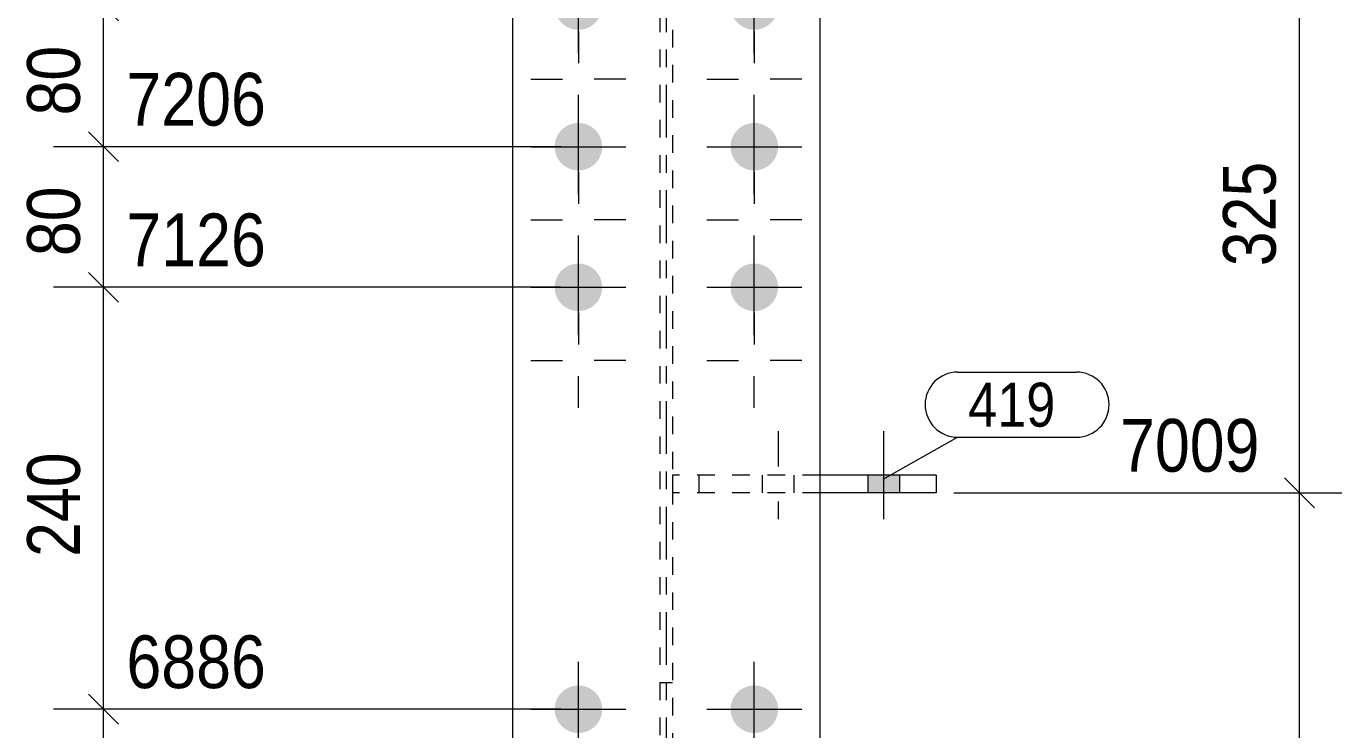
# Model space of a CAD drawing. Header units: millimetres. Extents: x 2 to 579, y 1 to 405.
# Drawn here: x 68.1 to 142.8, y 292.6 to 332.6 of the extents above; entities that cross this region are included whole.
import ezdxf

# ---------------------------------------------------------------- set-up
doc = ezdxf.new("R2010")
doc.units = ezdxf.units.MM
for name, pattern in [('XKITLINE00', [0]), ('XKITLINE01', [4, 1, -1, 1, -1]), ('XKITLINE02', [4, 2, -2]), ('XKITLINE03', [6, 3, -1, 1, -1])]:
    doc.linetypes.add(name, pattern=pattern)
for name, color, linetype, lineweight in [('Bolt', 3, 'Continuous', 0), ('Dimensions', 7, 'Continuous', 0), ('Part', 2, 'Continuous', 0), ('PartMark', 7, 'Continuous', 0)]:
    doc.layers.add(name, color=color, linetype=linetype, lineweight=lineweight)
doc.styles.add('ARIAL', font='ARIAL.TTF')

# ---------------------------------------------------------------- blocks, each defined once
blk = doc.blocks.new('*A16')
at = {"layer": 'Bolt', "color": 3, "linetype": 'XKITLINE02', "lineweight": 0}
blk.add_line((104.1, 295.272), (104.8, 295.272), dxfattribs=at)
blk = doc.blocks.new('*A17')
at = {"layer": 'Bolt', "color": 3, "linetype": 'XKITLINE00', "lineweight": 0}
for p, q in [((99.45, 332.298), (99.45, 330.5)), ((109.45, 332.298), (109.45, 330.5)), ((96.75, 329.598), (98.548, 329.598)), ((102.15, 329.598), (100.352, 329.598)), ((106.75, 329.598), (108.548, 329.598)), ((112.15, 329.598), (110.352, 329.598)), ((99.45, 326.898), (99.45, 328.697)), ((109.45, 326.898), (109.45, 328.697)), ((99.45, 324.298), (99.45, 322.5)), ((109.45, 324.298), (109.45, 322.5)), ((96.75, 321.598), (98.548, 321.598)), ((102.15, 321.598), (100.352, 321.598)), ((106.75, 321.598), (108.548, 321.598)), ((112.15, 321.598), (110.352, 321.598)), ((99.45, 318.898), (99.45, 320.697)), ((109.45, 318.898), (109.45, 320.697)), ((99.45, 316.298), (99.45, 314.5)), ((109.45, 316.298), (109.45, 314.5)), ((96.75, 313.598), (98.548, 313.598)), ((102.15, 313.598), (100.352, 313.598)), ((106.75, 313.598), (108.548, 313.598)), ((112.15, 313.598), (110.352, 313.598)), ((99.45, 310.898), (99.45, 312.697)), ((109.45, 310.898), (109.45, 312.697))]:
    blk.add_line(p, q, dxfattribs=at)
blk = doc.blocks.new('*A18')
at = {"layer": 'Bolt'}
for points in [[(98.1, 333.787), (98.102, 333.82), (98.104, 333.854), (98.107, 333.887), (98.11, 333.919), (98.115, 333.952), (98.12, 333.985), (98.126, 334.018), (98.133, 334.05), (98.14, 334.082), (98.149, 334.114), (98.158, 334.146), (98.168, 334.178), (98.179, 334.209), (98.19, 334.24), (98.203, 334.271), (98.216, 334.301), (98.23, 334.331), (98.244, 334.361), (98.259, 334.391), (98.275, 334.42), (98.292, 334.448), (98.309, 334.476), (98.328, 334.504), (98.346, 334.532), (98.366, 334.558), (98.386, 334.585), (98.406, 334.611), (98.428, 334.636), (98.45, 334.661), (98.472, 334.685), (98.495, 334.709), (98.519, 334.732), (98.543, 334.755), (98.568, 334.776), (98.594, 334.798), (98.619, 334.818), (98.646, 334.839), (98.673, 334.858), (98.7, 334.877), (98.728, 334.895), (98.756, 334.912), (98.785, 334.929), (98.814, 334.945), (98.843, 334.96), (98.873, 334.975), (98.903, 334.988), (98.933, 335.001), (98.964, 335.014), (98.995, 335.025), (99.027, 335.036), (99.058, 335.046), (99.09, 335.055), (99.122, 335.064), (99.154, 335.071), (99.187, 335.078), (99.219, 335.084), (99.252, 335.09), (99.285, 335.094), (99.318, 335.098), (99.351, 335.101), (99.384, 335.103), (99.417, 335.104), (99.45, 335.104), (99.483, 335.104), (99.516, 335.103), (99.549, 335.101), (99.582, 335.098), (99.615, 335.094), (99.648, 335.09), (99.681, 335.084), (99.713, 335.078), (99.746, 335.071), (99.778, 335.064), (99.81, 335.055), (99.842, 335.046), (99.873, 335.036), (99.905, 335.025), (99.936, 335.014), (99.967, 335.001), (99.997, 334.988), (100.027, 334.975), (100.057, 334.96), (100.086, 334.945), (100.115, 334.929), (100.144, 334.912), (100.172, 334.895), (100.2, 334.877), (100.227, 334.858), (100.254, 334.839), (100.281, 334.818), (100.306, 334.798), (100.332, 334.776), (100.357, 334.755), (100.381, 334.732), (100.405, 334.709), (100.428, 334.685), (100.45, 334.661), (100.472, 334.636), (100.494, 334.611), (100.514, 334.585), (100.534, 334.558), (100.554, 334.532), (100.572, 334.504), (100.591, 334.476), (100.608, 334.448), (100.625, 334.42), (100.641, 334.391), (100.656, 334.361), (100.67, 334.331), (100.684, 334.301), (100.697, 334.271), (100.71, 334.24), (100.721, 334.209), (100.732, 334.178), (100.742, 334.146), (100.751, 334.114), (100.76, 334.082), (100.767, 334.05), (100.774, 334.018), (100.78, 333.985), (100.785, 333.952), (100.79, 333.919), (100.793, 333.887), (100.796, 333.854), (100.798, 333.82), (100.8, 333.787), (100.8, 333.754), (100.8, 333.721), (100.798, 333.688), (100.796, 333.655), (100.793, 333.622), (100.79, 333.589), (100.785, 333.556), (100.78, 333.523), (100.774, 333.491), (100.767, 333.458), (100.76, 333.426), (100.751, 333.394), (100.742, 333.362), (100.732, 333.331), (100.721, 333.299), (100.71, 333.268), (100.697, 333.238), (100.684, 333.207), (100.67, 333.177), (100.656, 333.147), (100.641, 333.118), (100.625, 333.089), (100.608, 333.06), (100.591, 333.032), (100.572, 333.004), (100.554, 332.977), (100.534, 332.95), (100.514, 332.924), (100.494, 332.898), (100.472, 332.872), (100.45, 332.848), (100.428, 332.823), (100.405, 332.8), (100.381, 332.776), (100.357, 332.754), (100.332, 332.732), (100.306, 332.711), (100.281, 332.69), (100.254, 332.67), (100.227, 332.65), (100.2, 332.632), (100.172, 332.614), (100.144, 332.596), (100.115, 332.58), (100.086, 332.564), (100.057, 332.548), (100.027, 332.534), (99.997, 332.52), (99.967, 332.507), (99.936, 332.495), (99.905, 332.483), (99.873, 332.472), (99.842, 332.462), (99.81, 332.453), (99.778, 332.445), (99.746, 332.437), (99.713, 332.43), (99.681, 332.424), (99.648, 332.419), (99.615, 332.414), (99.582, 332.411), (99.549, 332.408), (99.516, 332.406), (99.483, 332.405), (99.45, 332.404), (99.417, 332.405), (99.384, 332.406), (99.351, 332.408), (99.318, 332.411), (99.285, 332.414), (99.252, 332.419), (99.219, 332.424), (99.187, 332.43), (99.154, 332.437), (99.122, 332.445), (99.09, 332.453), (99.058, 332.462), (99.027, 332.472), (98.995, 332.483), (98.964, 332.495), (98.933, 332.507), (98.903, 332.52), (98.873, 332.534), (98.843, 332.548), (98.814, 332.564), (98.785, 332.58), (98.756, 332.596), (98.728, 332.614), (98.7, 332.632), (98.673, 332.65), (98.646, 332.67), (98.619, 332.69), (98.594, 332.711), (98.568, 332.732), (98.543, 332.754), (98.519, 332.776), (98.495, 332.8), (98.472, 332.823), (98.45, 332.848), (98.428, 332.872), (98.406, 332.898), (98.386, 332.924), (98.366, 332.95), (98.346, 332.977), (98.328, 333.004), (98.309, 333.032), (98.292, 333.06), (98.275, 333.089), (98.259, 333.118), (98.244, 333.147), (98.23, 333.177), (98.216, 333.207), (98.203, 333.238), (98.19, 333.268), (98.179, 333.299), (98.168, 333.331), (98.158, 333.362), (98.149, 333.394), (98.14, 333.426), (98.133, 333.458), (98.126, 333.491), (98.12, 333.523), (98.115, 333.556), (98.11, 333.589), (98.107, 333.622), (98.104, 333.655), (98.102, 333.688), (98.1, 333.721), (98.1, 333.754)], [(108.1, 333.787), (108.102, 333.82), (108.104, 333.854), (108.107, 333.887), (108.11, 333.919), (108.115, 333.952), (108.12, 333.985), (108.126, 334.018), (108.133, 334.05), (108.14, 334.082), (108.149, 334.114), (108.158, 334.146), (108.168, 334.178), (108.179, 334.209), (108.19, 334.24), (108.203, 334.271), (108.216, 334.301), (108.23, 334.331), (108.244, 334.361), (108.259, 334.391), (108.275, 334.42), (108.292, 334.448), (108.309, 334.476), (108.328, 334.504), (108.346, 334.532), (108.366, 334.558), (108.386, 334.585), (108.406, 334.611), (108.428, 334.636), (108.45, 334.661), (108.472, 334.685), (108.495, 334.709), (108.519, 334.732), (108.543, 334.755), (108.568, 334.776), (108.594, 334.798), (108.619, 334.818), (108.646, 334.839), (108.673, 334.858), (108.7, 334.877), (108.728, 334.895), (108.756, 334.912), (108.785, 334.929), (108.814, 334.945), (108.843, 334.96), (108.873, 334.975), (108.903, 334.988), (108.933, 335.001), (108.964, 335.014), (108.995, 335.025), (109.027, 335.036), (109.058, 335.046), (109.09, 335.055), (109.122, 335.064), (109.154, 335.071), (109.187, 335.078), (109.219, 335.084), (109.252, 335.09), (109.285, 335.094), (109.318, 335.098), (109.351, 335.101), (109.384, 335.103), (109.417, 335.104), (109.45, 335.104), (109.483, 335.104), (109.516, 335.103), (109.549, 335.101), (109.582, 335.098), (109.615, 335.094), (109.648, 335.09), (109.681, 335.084), (109.713, 335.078), (109.746, 335.071), (109.778, 335.064), (109.81, 335.055), (109.842, 335.046), (109.873, 335.036), (109.905, 335.025), (109.936, 335.014), (109.967, 335.001), (109.997, 334.988), (110.027, 334.975), (110.057, 334.96), (110.086, 334.945), (110.115, 334.929), (110.144, 334.912), (110.172, 334.895), (110.2, 334.877), (110.227, 334.858), (110.254, 334.839), (110.281, 334.818), (110.306, 334.798), (110.332, 334.776), (110.357, 334.755), (110.381, 334.732), (110.405, 334.709), (110.428, 334.685), (110.45, 334.661), (110.472, 334.636), (110.494, 334.611), (110.514, 334.585), (110.534, 334.558), (110.554, 334.532), (110.572, 334.504), (110.591, 334.476), (110.608, 334.448), (110.625, 334.42), (110.641, 334.391), (110.656, 334.361), (110.67, 334.331), (110.684, 334.301), (110.697, 334.271), (110.71, 334.24), (110.721, 334.209), (110.732, 334.178), (110.742, 334.146), (110.751, 334.114), (110.76, 334.082), (110.767, 334.05), (110.774, 334.018), (110.78, 333.985), (110.785, 333.952), (110.79, 333.919), (110.793, 333.887), (110.796, 333.854), (110.798, 333.82), (110.8, 333.787), (110.8, 333.754), (110.8, 333.721), (110.798, 333.688), (110.796, 333.655), (110.793, 333.622), (110.79, 333.589), (110.785, 333.556), (110.78, 333.523), (110.774, 333.491), (110.767, 333.458), (110.76, 333.426), (110.751, 333.394), (110.742, 333.362), (110.732, 333.331), (110.721, 333.299), (110.71, 333.268), (110.697, 333.238), (110.684, 333.207), (110.67, 333.177), (110.656, 333.147), (110.641, 333.118), (110.625, 333.089), (110.608, 333.06), (110.591, 333.032), (110.572, 333.004), (110.554, 332.977), (110.534, 332.95), (110.514, 332.924), (110.494, 332.898), (110.472, 332.872), (110.45, 332.848), (110.428, 332.823), (110.405, 332.8), (110.381, 332.776), (110.357, 332.754), (110.332, 332.732), (110.306, 332.711), (110.281, 332.69), (110.254, 332.67), (110.227, 332.65), (110.2, 332.632), (110.172, 332.614), (110.144, 332.596), (110.115, 332.58), (110.086, 332.564), (110.057, 332.548), (110.027, 332.534), (109.997, 332.52), (109.967, 332.507), (109.936, 332.495), (109.905, 332.483), (109.873, 332.472), (109.842, 332.462), (109.81, 332.453), (109.778, 332.445), (109.746, 332.437), (109.713, 332.43), (109.681, 332.424), (109.648, 332.419), (109.615, 332.414), (109.582, 332.411), (109.549, 332.408), (109.516, 332.406), (109.483, 332.405), (109.45, 332.404), (109.417, 332.405), (109.384, 332.406), (109.351, 332.408), (109.318, 332.411), (109.285, 332.414), (109.252, 332.419), (109.219, 332.424), (109.187, 332.43), (109.154, 332.437), (109.122, 332.445), (109.09, 332.453), (109.058, 332.462), (109.027, 332.472), (108.995, 332.483), (108.964, 332.495), (108.933, 332.507), (108.903, 332.52), (108.873, 332.534), (108.843, 332.548), (108.814, 332.564), (108.785, 332.58), (108.756, 332.596), (108.728, 332.614), (108.7, 332.632), (108.673, 332.65), (108.646, 332.67), (108.619, 332.69), (108.594, 332.711), (108.568, 332.732), (108.543, 332.754), (108.519, 332.776), (108.495, 332.8), (108.472, 332.823), (108.45, 332.848), (108.428, 332.872), (108.406, 332.898), (108.386, 332.924), (108.366, 332.95), (108.346, 332.977), (108.328, 333.004), (108.309, 333.032), (108.292, 333.06), (108.275, 333.089), (108.259, 333.118), (108.244, 333.147), (108.23, 333.177), (108.216, 333.207), (108.203, 333.238), (108.19, 333.268), (108.179, 333.299), (108.168, 333.331), (108.158, 333.362), (108.149, 333.394), (108.14, 333.426), (108.133, 333.458), (108.126, 333.491), (108.12, 333.523), (108.115, 333.556), (108.11, 333.589), (108.107, 333.622), (108.104, 333.655), (108.102, 333.688), (108.1, 333.721), (108.1, 333.754)], [(98.1, 325.787), (98.102, 325.82), (98.104, 325.854), (98.107, 325.887), (98.11, 325.919), (98.115, 325.952), (98.12, 325.985), (98.126, 326.018), (98.133, 326.05), (98.14, 326.082), (98.149, 326.114), (98.158, 326.146), (98.168, 326.178), (98.179, 326.209), (98.19, 326.24), (98.203, 326.271), (98.216, 326.301), (98.23, 326.331), (98.244, 326.361), (98.259, 326.391), (98.275, 326.42), (98.292, 326.448), (98.309, 326.476), (98.328, 326.504), (98.346, 326.532), (98.366, 326.558), (98.386, 326.585), (98.406, 326.611), (98.428, 326.636), (98.45, 326.661), (98.472, 326.685), (98.495, 326.709), (98.519, 326.732), (98.543, 326.755), (98.568, 326.776), (98.594, 326.798), (98.619, 326.818), (98.646, 326.839), (98.673, 326.858), (98.7, 326.877), (98.728, 326.895), (98.756, 326.912), (98.785, 326.929), (98.814, 326.945), (98.843, 326.96), (98.873, 326.975), (98.903, 326.988), (98.933, 327.001), (98.964, 327.014), (98.995, 327.025), (99.027, 327.036), (99.058, 327.046), (99.09, 327.055), (99.122, 327.064), (99.154, 327.071), (99.187, 327.078), (99.219, 327.084), (99.252, 327.09), (99.285, 327.094), (99.318, 327.098), (99.351, 327.101), (99.384, 327.103), (99.417, 327.104), (99.45, 327.104), (99.483, 327.104), (99.516, 327.103), (99.549, 327.101), (99.582, 327.098), (99.615, 327.094), (99.648, 327.09), (99.681, 327.084), (99.713, 327.078), (99.746, 327.071), (99.778, 327.064), (99.81, 327.055), (99.842, 327.046), (99.873, 327.036), (99.905, 327.025), (99.936, 327.014), (99.967, 327.001), (99.997, 326.988), (100.027, 326.975), (100.057, 326.96), (100.086, 326.945), (100.115, 326.929), (100.144, 326.912), (100.172, 326.895), (100.2, 326.877), (100.227, 326.858), (100.254, 326.839), (100.281, 326.818), (100.306, 326.798), (100.332, 326.776), (100.357, 326.755), (100.381, 326.732), (100.405, 326.709), (100.428, 326.685), (100.45, 326.661), (100.472, 326.636), (100.494, 326.611), (100.514, 326.585), (100.534, 326.558), (100.554, 326.532), (100.572, 326.504), (100.591, 326.476), (100.608, 326.448), (100.625, 326.42), (100.641, 326.391), (100.656, 326.361), (100.67, 326.331), (100.684, 326.301), (100.697, 326.271), (100.71, 326.24), (100.721, 326.209), (100.732, 326.178), (100.742, 326.146), (100.751, 326.114), (100.76, 326.082), (100.767, 326.05), (100.774, 326.018), (100.78, 325.985), (100.785, 325.952), (100.79, 325.919), (100.793, 325.887), (100.796, 325.854), (100.798, 325.82), (100.8, 325.787), (100.8, 325.754), (100.8, 325.721), (100.798, 325.688), (100.796, 325.655), (100.793, 325.622), (100.79, 325.589), (100.785, 325.556), (100.78, 325.523), (100.774, 325.491), (100.767, 325.458), (100.76, 325.426), (100.751, 325.394), (100.742, 325.362), (100.732, 325.331), (100.721, 325.299), (100.71, 325.268), (100.697, 325.238), (100.684, 325.207), (100.67, 325.177), (100.656, 325.147), (100.641, 325.118), (100.625, 325.089), (100.608, 325.06), (100.591, 325.032), (100.572, 325.004), (100.554, 324.977), (100.534, 324.95), (100.514, 324.924), (100.494, 324.898), (100.472, 324.872), (100.45, 324.848), (100.428, 324.823), (100.405, 324.8), (100.381, 324.776), (100.357, 324.754), (100.332, 324.732), (100.306, 324.711), (100.281, 324.69), (100.254, 324.67), (100.227, 324.65), (100.2, 324.632), (100.172, 324.614), (100.144, 324.596), (100.115, 324.58), (100.086, 324.564), (100.057, 324.548), (100.027, 324.534), (99.997, 324.52), (99.967, 324.507), (99.936, 324.495), (99.905, 324.483), (99.873, 324.472), (99.842, 324.462), (99.81, 324.453), (99.778, 324.445), (99.746, 324.437), (99.713, 324.43), (99.681, 324.424), (99.648, 324.419), (99.615, 324.414), (99.582, 324.411), (99.549, 324.408), (99.516, 324.406), (99.483, 324.405), (99.45, 324.404), (99.417, 324.405), (99.384, 324.406), (99.351, 324.408), (99.318, 324.411), (99.285, 324.414), (99.252, 324.419), (99.219, 324.424), (99.187, 324.43), (99.154, 324.437), (99.122, 324.445), (99.09, 324.453), (99.058, 324.462), (99.027, 324.472), (98.995, 324.483), (98.964, 324.495), (98.933, 324.507), (98.903, 324.52), (98.873, 324.534), (98.843, 324.548), (98.814, 324.564), (98.785, 324.58), (98.756, 324.596), (98.728, 324.614), (98.7, 324.632), (98.673, 324.65), (98.646, 324.67), (98.619, 324.69), (98.594, 324.711), (98.568, 324.732), (98.543, 324.754), (98.519, 324.776), (98.495, 324.8), (98.472, 324.823), (98.45, 324.848), (98.428, 324.872), (98.406, 324.898), (98.386, 324.924), (98.366, 324.95), (98.346, 324.977), (98.328, 325.004), (98.309, 325.032), (98.292, 325.06), (98.275, 325.089), (98.259, 325.118), (98.244, 325.147), (98.23, 325.177), (98.216, 325.207), (98.203, 325.238), (98.19, 325.268), (98.179, 325.299), (98.168, 325.331), (98.158, 325.362), (98.149, 325.394), (98.14, 325.426), (98.133, 325.458), (98.126, 325.491), (98.12, 325.523), (98.115, 325.556), (98.11, 325.589), (98.107, 325.622), (98.104, 325.655), (98.102, 325.688), (98.1, 325.721), (98.1, 325.754)], [(108.1, 325.787), (108.102, 325.82), (108.104, 325.854), (108.107, 325.887), (108.11, 325.919), (108.115, 325.952), (108.12, 325.985), (108.126, 326.018), (108.133, 326.05), (108.14, 326.082), (108.149, 326.114), (108.158, 326.146), (108.168, 326.178), (108.179, 326.209), (108.19, 326.24), (108.203, 326.271), (108.216, 326.301), (108.23, 326.331), (108.244, 326.361), (108.259, 326.391), (108.275, 326.42), (108.292, 326.448), (108.309, 326.476), (108.328, 326.504), (108.346, 326.532), (108.366, 326.558), (108.386, 326.585), (108.406, 326.611), (108.428, 326.636), (108.45, 326.661), (108.472, 326.685), (108.495, 326.709), (108.519, 326.732), (108.543, 326.755), (108.568, 326.776), (108.594, 326.798), (108.619, 326.818), (108.646, 326.839), (108.673, 326.858), (108.7, 326.877), (108.728, 326.895), (108.756, 326.912), (108.785, 326.929), (108.814, 326.945), (108.843, 326.96), (108.873, 326.975), (108.903, 326.988), (108.933, 327.001), (108.964, 327.014), (108.995, 327.025), (109.027, 327.036), (109.058, 327.046), (109.09, 327.055), (109.122, 327.064), (109.154, 327.071), (109.187, 327.078), (109.219, 327.084), (109.252, 327.09), (109.285, 327.094), (109.318, 327.098), (109.351, 327.101), (109.384, 327.103), (109.417, 327.104), (109.45, 327.104), (109.483, 327.104), (109.516, 327.103), (109.549, 327.101), (109.582, 327.098), (109.615, 327.094), (109.648, 327.09), (109.681, 327.084), (109.713, 327.078), (109.746, 327.071), (109.778, 327.064), (109.81, 327.055), (109.842, 327.046), (109.873, 327.036), (109.905, 327.025), (109.936, 327.014), (109.967, 327.001), (109.997, 326.988), (110.027, 326.975), (110.057, 326.96), (110.086, 326.945), (110.115, 326.929), (110.144, 326.912), (110.172, 326.895), (110.2, 326.877), (110.227, 326.858), (110.254, 326.839), (110.281, 326.818), (110.306, 326.798), (110.332, 326.776), (110.357, 326.755), (110.381, 326.732), (110.405, 326.709), (110.428, 326.685), (110.45, 326.661), (110.472, 326.636), (110.494, 326.611), (110.514, 326.585), (110.534, 326.558), (110.554, 326.532), (110.572, 326.504), (110.591, 326.476), (110.608, 326.448), (110.625, 326.42), (110.641, 326.391), (110.656, 326.361), (110.67, 326.331), (110.684, 326.301), (110.697, 326.271), (110.71, 326.24), (110.721, 326.209), (110.732, 326.178), (110.742, 326.146), (110.751, 326.114), (110.76, 326.082), (110.767, 326.05), (110.774, 326.018), (110.78, 325.985), (110.785, 325.952), (110.79, 325.919), (110.793, 325.887), (110.796, 325.854), (110.798, 325.82), (110.8, 325.787), (110.8, 325.754), (110.8, 325.721), (110.798, 325.688), (110.796, 325.655), (110.793, 325.622), (110.79, 325.589), (110.785, 325.556), (110.78, 325.523), (110.774, 325.491), (110.767, 325.458), (110.76, 325.426), (110.751, 325.394), (110.742, 325.362), (110.732, 325.331), (110.721, 325.299), (110.71, 325.268), (110.697, 325.238), (110.684, 325.207), (110.67, 325.177), (110.656, 325.147), (110.641, 325.118), (110.625, 325.089), (110.608, 325.06), (110.591, 325.032), (110.572, 325.004), (110.554, 324.977), (110.534, 324.95), (110.514, 324.924), (110.494, 324.898), (110.472, 324.872), (110.45, 324.848), (110.428, 324.823), (110.405, 324.8), (110.381, 324.776), (110.357, 324.754), (110.332, 324.732), (110.306, 324.711), (110.281, 324.69), (110.254, 324.67), (110.227, 324.65), (110.2, 324.632), (110.172, 324.614), (110.144, 324.596), (110.115, 324.58), (110.086, 324.564), (110.057, 324.548), (110.027, 324.534), (109.997, 324.52), (109.967, 324.507), (109.936, 324.495), (109.905, 324.483), (109.873, 324.472), (109.842, 324.462), (109.81, 324.453), (109.778, 324.445), (109.746, 324.437), (109.713, 324.43), (109.681, 324.424), (109.648, 324.419), (109.615, 324.414), (109.582, 324.411), (109.549, 324.408), (109.516, 324.406), (109.483, 324.405), (109.45, 324.404), (109.417, 324.405), (109.384, 324.406), (109.351, 324.408), (109.318, 324.411), (109.285, 324.414), (109.252, 324.419), (109.219, 324.424), (109.187, 324.43), (109.154, 324.437), (109.122, 324.445), (109.09, 324.453), (109.058, 324.462), (109.027, 324.472), (108.995, 324.483), (108.964, 324.495), (108.933, 324.507), (108.903, 324.52), (108.873, 324.534), (108.843, 324.548), (108.814, 324.564), (108.785, 324.58), (108.756, 324.596), (108.728, 324.614), (108.7, 324.632), (108.673, 324.65), (108.646, 324.67), (108.619, 324.69), (108.594, 324.711), (108.568, 324.732), (108.543, 324.754), (108.519, 324.776), (108.495, 324.8), (108.472, 324.823), (108.45, 324.848), (108.428, 324.872), (108.406, 324.898), (108.386, 324.924), (108.366, 324.95), (108.346, 324.977), (108.328, 325.004), (108.309, 325.032), (108.292, 325.06), (108.275, 325.089), (108.259, 325.118), (108.244, 325.147), (108.23, 325.177), (108.216, 325.207), (108.203, 325.238), (108.19, 325.268), (108.179, 325.299), (108.168, 325.331), (108.158, 325.362), (108.149, 325.394), (108.14, 325.426), (108.133, 325.458), (108.126, 325.491), (108.12, 325.523), (108.115, 325.556), (108.11, 325.589), (108.107, 325.622), (108.104, 325.655), (108.102, 325.688), (108.1, 325.721), (108.1, 325.754)], [(98.1, 317.787), (98.102, 317.82), (98.104, 317.854), (98.107, 317.887), (98.11, 317.919), (98.115, 317.952), (98.12, 317.985), (98.126, 318.018), (98.133, 318.05), (98.14, 318.082), (98.149, 318.114), (98.158, 318.146), (98.168, 318.178), (98.179, 318.209), (98.19, 318.24), (98.203, 318.271), (98.216, 318.301), (98.23, 318.331), (98.244, 318.361), (98.259, 318.391), (98.275, 318.42), (98.292, 318.448), (98.309, 318.476), (98.328, 318.504), (98.346, 318.532), (98.366, 318.558), (98.386, 318.585), (98.406, 318.611), (98.428, 318.636), (98.45, 318.661), (98.472, 318.685), (98.495, 318.709), (98.519, 318.732), (98.543, 318.755), (98.568, 318.776), (98.594, 318.798), (98.619, 318.818), (98.646, 318.839), (98.673, 318.858), (98.7, 318.877), (98.728, 318.895), (98.756, 318.912), (98.785, 318.929), (98.814, 318.945), (98.843, 318.96), (98.873, 318.975), (98.903, 318.988), (98.933, 319.001), (98.964, 319.014), (98.995, 319.025), (99.027, 319.036), (99.058, 319.046), (99.09, 319.055), (99.122, 319.064), (99.154, 319.071), (99.187, 319.078), (99.219, 319.084), (99.252, 319.09), (99.285, 319.094), (99.318, 319.098), (99.351, 319.101), (99.384, 319.103), (99.417, 319.104), (99.45, 319.104), (99.483, 319.104), (99.516, 319.103), (99.549, 319.101), (99.582, 319.098), (99.615, 319.094), (99.648, 319.09), (99.681, 319.084), (99.713, 319.078), (99.746, 319.071), (99.778, 319.064), (99.81, 319.055), (99.842, 319.046), (99.873, 319.036), (99.905, 319.025), (99.936, 319.014), (99.967, 319.001), (99.997, 318.988), (100.027, 318.975), (100.057, 318.96), (100.086, 318.945), (100.115, 318.929), (100.144, 318.912), (100.172, 318.895), (100.2, 318.877), (100.227, 318.858), (100.254, 318.839), (100.281, 318.818), (100.306, 318.798), (100.332, 318.776), (100.357, 318.755), (100.381, 318.732), (100.405, 318.709), (100.428, 318.685), (100.45, 318.661), (100.472, 318.636), (100.494, 318.611), (100.514, 318.585), (100.534, 318.558), (100.554, 318.532), (100.572, 318.504), (100.591, 318.476), (100.608, 318.448), (100.625, 318.42), (100.641, 318.391), (100.656, 318.361), (100.67, 318.331), (100.684, 318.301), (100.697, 318.271), (100.71, 318.24), (100.721, 318.209), (100.732, 318.178), (100.742, 318.146), (100.751, 318.114), (100.76, 318.082), (100.767, 318.05), (100.774, 318.018), (100.78, 317.985), (100.785, 317.952), (100.79, 317.919), (100.793, 317.887), (100.796, 317.854), (100.798, 317.82), (100.8, 317.787), (100.8, 317.754), (100.8, 317.721), (100.798, 317.688), (100.796, 317.655), (100.793, 317.622), (100.79, 317.589), (100.785, 317.556), (100.78, 317.523), (100.774, 317.491), (100.767, 317.458), (100.76, 317.426), (100.751, 317.394), (100.742, 317.362), (100.732, 317.331), (100.721, 317.299), (100.71, 317.268), (100.697, 317.238), (100.684, 317.207), (100.67, 317.177), (100.656, 317.147), (100.641, 317.118), (100.625, 317.089), (100.608, 317.06), (100.591, 317.032), (100.572, 317.004), (100.554, 316.977), (100.534, 316.95), (100.514, 316.924), (100.494, 316.898), (100.472, 316.872), (100.45, 316.848), (100.428, 316.823), (100.405, 316.8), (100.381, 316.776), (100.357, 316.754), (100.332, 316.732), (100.306, 316.711), (100.281, 316.69), (100.254, 316.67), (100.227, 316.65), (100.2, 316.632), (100.172, 316.614), (100.144, 316.596), (100.115, 316.58), (100.086, 316.564), (100.057, 316.548), (100.027, 316.534), (99.997, 316.52), (99.967, 316.507), (99.936, 316.495), (99.905, 316.483), (99.873, 316.472), (99.842, 316.462), (99.81, 316.453), (99.778, 316.445), (99.746, 316.437), (99.713, 316.43), (99.681, 316.424), (99.648, 316.419), (99.615, 316.414), (99.582, 316.411), (99.549, 316.408), (99.516, 316.406), (99.483, 316.405), (99.45, 316.404), (99.417, 316.405), (99.384, 316.406), (99.351, 316.408), (99.318, 316.411), (99.285, 316.414), (99.252, 316.419), (99.219, 316.424), (99.187, 316.43), (99.154, 316.437), (99.122, 316.445), (99.09, 316.453), (99.058, 316.462), (99.027, 316.472), (98.995, 316.483), (98.964, 316.495), (98.933, 316.507), (98.903, 316.52), (98.873, 316.534), (98.843, 316.548), (98.814, 316.564), (98.785, 316.58), (98.756, 316.596), (98.728, 316.614), (98.7, 316.632), (98.673, 316.65), (98.646, 316.67), (98.619, 316.69), (98.594, 316.711), (98.568, 316.732), (98.543, 316.754), (98.519, 316.776), (98.495, 316.8), (98.472, 316.823), (98.45, 316.848), (98.428, 316.872), (98.406, 316.898), (98.386, 316.924), (98.366, 316.95), (98.346, 316.977), (98.328, 317.004), (98.309, 317.032), (98.292, 317.06), (98.275, 317.089), (98.259, 317.118), (98.244, 317.147), (98.23, 317.177), (98.216, 317.207), (98.203, 317.238), (98.19, 317.268), (98.179, 317.299), (98.168, 317.331), (98.158, 317.362), (98.149, 317.394), (98.14, 317.426), (98.133, 317.458), (98.126, 317.491), (98.12, 317.523), (98.115, 317.556), (98.11, 317.589), (98.107, 317.622), (98.104, 317.655), (98.102, 317.688), (98.1, 317.721), (98.1, 317.754)], [(108.1, 317.787), (108.102, 317.82), (108.104, 317.854), (108.107, 317.887), (108.11, 317.919), (108.115, 317.952), (108.12, 317.985), (108.126, 318.018), (108.133, 318.05), (108.14, 318.082), (108.149, 318.114), (108.158, 318.146), (108.168, 318.178), (108.179, 318.209), (108.19, 318.24), (108.203, 318.271), (108.216, 318.301), (108.23, 318.331), (108.244, 318.361), (108.259, 318.391), (108.275, 318.42), (108.292, 318.448), (108.309, 318.476), (108.328, 318.504), (108.346, 318.532), (108.366, 318.558), (108.386, 318.585), (108.406, 318.611), (108.428, 318.636), (108.45, 318.661), (108.472, 318.685), (108.495, 318.709), (108.519, 318.732), (108.543, 318.755), (108.568, 318.776), (108.594, 318.798), (108.619, 318.818), (108.646, 318.839), (108.673, 318.858), (108.7, 318.877), (108.728, 318.895), (108.756, 318.912), (108.785, 318.929), (108.814, 318.945), (108.843, 318.96), (108.873, 318.975), (108.903, 318.988), (108.933, 319.001), (108.964, 319.014), (108.995, 319.025), (109.027, 319.036), (109.058, 319.046), (109.09, 319.055), (109.122, 319.064), (109.154, 319.071), (109.187, 319.078), (109.219, 319.084), (109.252, 319.09), (109.285, 319.094), (109.318, 319.098), (109.351, 319.101), (109.384, 319.103), (109.417, 319.104), (109.45, 319.104), (109.483, 319.104), (109.516, 319.103), (109.549, 319.101), (109.582, 319.098), (109.615, 319.094), (109.648, 319.09), (109.681, 319.084), (109.713, 319.078), (109.746, 319.071), (109.778, 319.064), (109.81, 319.055), (109.842, 319.046), (109.873, 319.036), (109.905, 319.025), (109.936, 319.014), (109.967, 319.001), (109.997, 318.988), (110.027, 318.975), (110.057, 318.96), (110.086, 318.945), (110.115, 318.929), (110.144, 318.912), (110.172, 318.895), (110.2, 318.877), (110.227, 318.858), (110.254, 318.839), (110.281, 318.818), (110.306, 318.798), (110.332, 318.776), (110.357, 318.755), (110.381, 318.732), (110.405, 318.709), (110.428, 318.685), (110.45, 318.661), (110.472, 318.636), (110.494, 318.611), (110.514, 318.585), (110.534, 318.558), (110.554, 318.532), (110.572, 318.504), (110.591, 318.476), (110.608, 318.448), (110.625, 318.42), (110.641, 318.391), (110.656, 318.361), (110.67, 318.331), (110.684, 318.301), (110.697, 318.271), (110.71, 318.24), (110.721, 318.209), (110.732, 318.178), (110.742, 318.146), (110.751, 318.114), (110.76, 318.082), (110.767, 318.05), (110.774, 318.018), (110.78, 317.985), (110.785, 317.952), (110.79, 317.919), (110.793, 317.887), (110.796, 317.854), (110.798, 317.82), (110.8, 317.787), (110.8, 317.754), (110.8, 317.721), (110.798, 317.688), (110.796, 317.655), (110.793, 317.622), (110.79, 317.589), (110.785, 317.556), (110.78, 317.523), (110.774, 317.491), (110.767, 317.458), (110.76, 317.426), (110.751, 317.394), (110.742, 317.362), (110.732, 317.331), (110.721, 317.299), (110.71, 317.268), (110.697, 317.238), (110.684, 317.207), (110.67, 317.177), (110.656, 317.147), (110.641, 317.118), (110.625, 317.089), (110.608, 317.06), (110.591, 317.032), (110.572, 317.004), (110.554, 316.977), (110.534, 316.95), (110.514, 316.924), (110.494, 316.898), (110.472, 316.872), (110.45, 316.848), (110.428, 316.823), (110.405, 316.8), (110.381, 316.776), (110.357, 316.754), (110.332, 316.732), (110.306, 316.711), (110.281, 316.69), (110.254, 316.67), (110.227, 316.65), (110.2, 316.632), (110.172, 316.614), (110.144, 316.596), (110.115, 316.58), (110.086, 316.564), (110.057, 316.548), (110.027, 316.534), (109.997, 316.52), (109.967, 316.507), (109.936, 316.495), (109.905, 316.483), (109.873, 316.472), (109.842, 316.462), (109.81, 316.453), (109.778, 316.445), (109.746, 316.437), (109.713, 316.43), (109.681, 316.424), (109.648, 316.419), (109.615, 316.414), (109.582, 316.411), (109.549, 316.408), (109.516, 316.406), (109.483, 316.405), (109.45, 316.404), (109.417, 316.405), (109.384, 316.406), (109.351, 316.408), (109.318, 316.411), (109.285, 316.414), (109.252, 316.419), (109.219, 316.424), (109.187, 316.43), (109.154, 316.437), (109.122, 316.445), (109.09, 316.453), (109.058, 316.462), (109.027, 316.472), (108.995, 316.483), (108.964, 316.495), (108.933, 316.507), (108.903, 316.52), (108.873, 316.534), (108.843, 316.548), (108.814, 316.564), (108.785, 316.58), (108.756, 316.596), (108.728, 316.614), (108.7, 316.632), (108.673, 316.65), (108.646, 316.67), (108.619, 316.69), (108.594, 316.711), (108.568, 316.732), (108.543, 316.754), (108.519, 316.776), (108.495, 316.8), (108.472, 316.823), (108.45, 316.848), (108.428, 316.872), (108.406, 316.898), (108.386, 316.924), (108.366, 316.95), (108.346, 316.977), (108.328, 317.004), (108.309, 317.032), (108.292, 317.06), (108.275, 317.089), (108.259, 317.118), (108.244, 317.147), (108.23, 317.177), (108.216, 317.207), (108.203, 317.238), (108.19, 317.268), (108.179, 317.299), (108.168, 317.331), (108.158, 317.362), (108.149, 317.394), (108.14, 317.426), (108.133, 317.458), (108.126, 317.491), (108.12, 317.523), (108.115, 317.556), (108.11, 317.589), (108.107, 317.622), (108.104, 317.655), (108.102, 317.688), (108.1, 317.721), (108.1, 317.754)], [(98.1, 293.787), (98.102, 293.82), (98.104, 293.854), (98.107, 293.887), (98.11, 293.919), (98.115, 293.952), (98.12, 293.985), (98.126, 294.018), (98.133, 294.05), (98.14, 294.082), (98.149, 294.114), (98.158, 294.146), (98.168, 294.178), (98.179, 294.209), (98.19, 294.24), (98.203, 294.271), (98.216, 294.301), (98.23, 294.331), (98.244, 294.361), (98.259, 294.391), (98.275, 294.42), (98.292, 294.448), (98.309, 294.476), (98.328, 294.504), (98.346, 294.532), (98.366, 294.558), (98.386, 294.585), (98.406, 294.611), (98.428, 294.636), (98.45, 294.661), (98.472, 294.685), (98.495, 294.709), (98.519, 294.732), (98.543, 294.755), (98.568, 294.776), (98.594, 294.798), (98.619, 294.818), (98.646, 294.839), (98.673, 294.858), (98.7, 294.877), (98.728, 294.895), (98.756, 294.912), (98.785, 294.929), (98.814, 294.945), (98.843, 294.96), (98.873, 294.975), (98.903, 294.988), (98.933, 295.001), (98.964, 295.014), (98.995, 295.025), (99.027, 295.036), (99.058, 295.046), (99.09, 295.055), (99.122, 295.064), (99.154, 295.071), (99.187, 295.078), (99.219, 295.084), (99.252, 295.09), (99.285, 295.094), (99.318, 295.098), (99.351, 295.101), (99.384, 295.103), (99.417, 295.104), (99.45, 295.104), (99.483, 295.104), (99.516, 295.103), (99.549, 295.101), (99.582, 295.098), (99.615, 295.094), (99.648, 295.09), (99.681, 295.084), (99.713, 295.078), (99.746, 295.071), (99.778, 295.064), (99.81, 295.055), (99.842, 295.046), (99.873, 295.036), (99.905, 295.025), (99.936, 295.014), (99.967, 295.001), (99.997, 294.988), (100.027, 294.975), (100.057, 294.96), (100.086, 294.945), (100.115, 294.929), (100.144, 294.912), (100.172, 294.895), (100.2, 294.877), (100.227, 294.858), (100.254, 294.839), (100.281, 294.818), (100.306, 294.798), (100.332, 294.776), (100.357, 294.755), (100.381, 294.732), (100.405, 294.709), (100.428, 294.685), (100.45, 294.661), (100.472, 294.636), (100.494, 294.611), (100.514, 294.585), (100.534, 294.558), (100.554, 294.532), (100.572, 294.504), (100.591, 294.476), (100.608, 294.448), (100.625, 294.42), (100.641, 294.391), (100.656, 294.361), (100.67, 294.331), (100.684, 294.301), (100.697, 294.271), (100.71, 294.24), (100.721, 294.209), (100.732, 294.178), (100.742, 294.146), (100.751, 294.114), (100.76, 294.082), (100.767, 294.05), (100.774, 294.018), (100.78, 293.985), (100.785, 293.952), (100.79, 293.919), (100.793, 293.887), (100.796, 293.854), (100.798, 293.82), (100.8, 293.787), (100.8, 293.754), (100.8, 293.721), (100.798, 293.688), (100.796, 293.655), (100.793, 293.622), (100.79, 293.589), (100.785, 293.556), (100.78, 293.523), (100.774, 293.491), (100.767, 293.458), (100.76, 293.426), (100.751, 293.394), (100.742, 293.362), (100.732, 293.331), (100.721, 293.299), (100.71, 293.268), (100.697, 293.238), (100.684, 293.207), (100.67, 293.177), (100.656, 293.147), (100.641, 293.118), (100.625, 293.089), (100.608, 293.06), (100.591, 293.032), (100.572, 293.004), (100.554, 292.977), (100.534, 292.95), (100.514, 292.924), (100.494, 292.898), (100.472, 292.872), (100.45, 292.848), (100.428, 292.823), (100.405, 292.8), (100.381, 292.776), (100.357, 292.754), (100.332, 292.732), (100.306, 292.711), (100.281, 292.69), (100.254, 292.67), (100.227, 292.65), (100.2, 292.632), (100.172, 292.614), (100.144, 292.596), (100.115, 292.58), (100.086, 292.564), (100.057, 292.548), (100.027, 292.534), (99.997, 292.52), (99.967, 292.507), (99.936, 292.495), (99.905, 292.483), (99.873, 292.472), (99.842, 292.462), (99.81, 292.453), (99.778, 292.445), (99.746, 292.437), (99.713, 292.43), (99.681, 292.424), (99.648, 292.419), (99.615, 292.414), (99.582, 292.411), (99.549, 292.408), (99.516, 292.406), (99.483, 292.405), (99.45, 292.404), (99.417, 292.405), (99.384, 292.406), (99.351, 292.408), (99.318, 292.411), (99.285, 292.414), (99.252, 292.419), (99.219, 292.424), (99.187, 292.43), (99.154, 292.437), (99.122, 292.445), (99.09, 292.453), (99.058, 292.462), (99.027, 292.472), (98.995, 292.483), (98.964, 292.495), (98.933, 292.507), (98.903, 292.52), (98.873, 292.534), (98.843, 292.548), (98.814, 292.564), (98.785, 292.58), (98.756, 292.596), (98.728, 292.614), (98.7, 292.632), (98.673, 292.65), (98.646, 292.67), (98.619, 292.69), (98.594, 292.711), (98.568, 292.732), (98.543, 292.754), (98.519, 292.776), (98.495, 292.8), (98.472, 292.823), (98.45, 292.848), (98.428, 292.872), (98.406, 292.898), (98.386, 292.924), (98.366, 292.95), (98.346, 292.977), (98.328, 293.004), (98.309, 293.032), (98.292, 293.06), (98.275, 293.089), (98.259, 293.118), (98.244, 293.147), (98.23, 293.177), (98.216, 293.207), (98.203, 293.238), (98.19, 293.268), (98.179, 293.299), (98.168, 293.331), (98.158, 293.362), (98.149, 293.394), (98.14, 293.426), (98.133, 293.458), (98.126, 293.491), (98.12, 293.523), (98.115, 293.556), (98.11, 293.589), (98.107, 293.622), (98.104, 293.655), (98.102, 293.688), (98.1, 293.721), (98.1, 293.754)], [(108.1, 293.787), (108.102, 293.82), (108.104, 293.854), (108.107, 293.887), (108.11, 293.919), (108.115, 293.952), (108.12, 293.985), (108.126, 294.018), (108.133, 294.05), (108.14, 294.082), (108.149, 294.114), (108.158, 294.146), (108.168, 294.178), (108.179, 294.209), (108.19, 294.24), (108.203, 294.271), (108.216, 294.301), (108.23, 294.331), (108.244, 294.361), (108.259, 294.391), (108.275, 294.42), (108.292, 294.448), (108.309, 294.476), (108.328, 294.504), (108.346, 294.532), (108.366, 294.558), (108.386, 294.585), (108.406, 294.611), (108.428, 294.636), (108.45, 294.661), (108.472, 294.685), (108.495, 294.709), (108.519, 294.732), (108.543, 294.755), (108.568, 294.776), (108.594, 294.798), (108.619, 294.818), (108.646, 294.839), (108.673, 294.858), (108.7, 294.877), (108.728, 294.895), (108.756, 294.912), (108.785, 294.929), (108.814, 294.945), (108.843, 294.96), (108.873, 294.975), (108.903, 294.988), (108.933, 295.001), (108.964, 295.014), (108.995, 295.025), (109.027, 295.036), (109.058, 295.046), (109.09, 295.055), (109.122, 295.064), (109.154, 295.071), (109.187, 295.078), (109.219, 295.084), (109.252, 295.09), (109.285, 295.094), (109.318, 295.098), (109.351, 295.101), (109.384, 295.103), (109.417, 295.104), (109.45, 295.104), (109.483, 295.104), (109.516, 295.103), (109.549, 295.101), (109.582, 295.098), (109.615, 295.094), (109.648, 295.09), (109.681, 295.084), (109.713, 295.078), (109.746, 295.071), (109.778, 295.064), (109.81, 295.055), (109.842, 295.046), (109.873, 295.036), (109.905, 295.025), (109.936, 295.014), (109.967, 295.001), (109.997, 294.988), (110.027, 294.975), (110.057, 294.96), (110.086, 294.945), (110.115, 294.929), (110.144, 294.912), (110.172, 294.895), (110.2, 294.877), (110.227, 294.858), (110.254, 294.839), (110.281, 294.818), (110.306, 294.798), (110.332, 294.776), (110.357, 294.755), (110.381, 294.732), (110.405, 294.709), (110.428, 294.685), (110.45, 294.661), (110.472, 294.636), (110.494, 294.611), (110.514, 294.585), (110.534, 294.558), (110.554, 294.532), (110.572, 294.504), (110.591, 294.476), (110.608, 294.448), (110.625, 294.42), (110.641, 294.391), (110.656, 294.361), (110.67, 294.331), (110.684, 294.301), (110.697, 294.271), (110.71, 294.24), (110.721, 294.209), (110.732, 294.178), (110.742, 294.146), (110.751, 294.114), (110.76, 294.082), (110.767, 294.05), (110.774, 294.018), (110.78, 293.985), (110.785, 293.952), (110.79, 293.919), (110.793, 293.887), (110.796, 293.854), (110.798, 293.82), (110.8, 293.787), (110.8, 293.754), (110.8, 293.721), (110.798, 293.688), (110.796, 293.655), (110.793, 293.622), (110.79, 293.589), (110.785, 293.556), (110.78, 293.523), (110.774, 293.491), (110.767, 293.458), (110.76, 293.426), (110.751, 293.394), (110.742, 293.362), (110.732, 293.331), (110.721, 293.299), (110.71, 293.268), (110.697, 293.238), (110.684, 293.207), (110.67, 293.177), (110.656, 293.147), (110.641, 293.118), (110.625, 293.089), (110.608, 293.06), (110.591, 293.032), (110.572, 293.004), (110.554, 292.977), (110.534, 292.95), (110.514, 292.924), (110.494, 292.898), (110.472, 292.872), (110.45, 292.848), (110.428, 292.823), (110.405, 292.8), (110.381, 292.776), (110.357, 292.754), (110.332, 292.732), (110.306, 292.711), (110.281, 292.69), (110.254, 292.67), (110.227, 292.65), (110.2, 292.632), (110.172, 292.614), (110.144, 292.596), (110.115, 292.58), (110.086, 292.564), (110.057, 292.548), (110.027, 292.534), (109.997, 292.52), (109.967, 292.507), (109.936, 292.495), (109.905, 292.483), (109.873, 292.472), (109.842, 292.462), (109.81, 292.453), (109.778, 292.445), (109.746, 292.437), (109.713, 292.43), (109.681, 292.424), (109.648, 292.419), (109.615, 292.414), (109.582, 292.411), (109.549, 292.408), (109.516, 292.406), (109.483, 292.405), (109.45, 292.404), (109.417, 292.405), (109.384, 292.406), (109.351, 292.408), (109.318, 292.411), (109.285, 292.414), (109.252, 292.419), (109.219, 292.424), (109.187, 292.43), (109.154, 292.437), (109.122, 292.445), (109.09, 292.453), (109.058, 292.462), (109.027, 292.472), (108.995, 292.483), (108.964, 292.495), (108.933, 292.507), (108.903, 292.52), (108.873, 292.534), (108.843, 292.548), (108.814, 292.564), (108.785, 292.58), (108.756, 292.596), (108.728, 292.614), (108.7, 292.632), (108.673, 292.65), (108.646, 292.67), (108.619, 292.69), (108.594, 292.711), (108.568, 292.732), (108.543, 292.754), (108.519, 292.776), (108.495, 292.8), (108.472, 292.823), (108.45, 292.848), (108.428, 292.872), (108.406, 292.898), (108.386, 292.924), (108.366, 292.95), (108.346, 292.977), (108.328, 293.004), (108.309, 293.032), (108.292, 293.06), (108.275, 293.089), (108.259, 293.118), (108.244, 293.147), (108.23, 293.177), (108.216, 293.207), (108.203, 293.238), (108.19, 293.268), (108.179, 293.299), (108.168, 293.331), (108.158, 293.362), (108.149, 293.394), (108.14, 293.426), (108.133, 293.458), (108.126, 293.491), (108.12, 293.523), (108.115, 293.556), (108.11, 293.589), (108.107, 293.622), (108.104, 293.655), (108.102, 293.688), (108.1, 293.721), (108.1, 293.754)]]:
    blk.add_hatch(color=3, dxfattribs=at).paths.add_polyline_path(points, flags=17)
at = {"layer": 'Bolt', "color": 3, "linetype": 'XKITLINE00', "lineweight": 0}
for p, q in [((99.45, 331.054), (99.45, 336.454)), ((109.45, 331.054), (109.45, 336.454)), ((99.45, 323.054), (99.45, 328.454)), ((109.45, 323.054), (109.45, 328.454)), ((96.75, 325.754), (102.15, 325.754)), ((106.75, 325.754), (112.15, 325.754)), ((99.45, 315.054), (99.45, 320.454)), ((109.45, 315.054), (109.45, 320.454)), ((96.75, 317.754), (102.15, 317.754)), ((106.75, 317.754), (112.15, 317.754)), ((99.45, 291.054), (99.45, 296.454)), ((109.45, 291.054), (109.45, 296.454)), ((96.75, 293.754), (102.15, 293.754)), ((106.75, 293.754), (112.15, 293.754))]:
    blk.add_line(p, q, dxfattribs=at)
blk = doc.blocks.new('*A21')
at = {"layer": 'Bolt'}
blk.add_hatch(color=3, dxfattribs=at).paths.add_polyline_path([(117.7, 307.065), (117.7, 306.065), (115.9, 306.065), (115.9, 307.065)], flags=17)
blk.add_hatch(color=3, dxfattribs=at).paths.add_polyline_path([(117.7, 307.065), (117.7, 306.065), (115.9, 306.065), (115.9, 307.065)], flags=17)
at = {"layer": 'Bolt', "color": 3, "linetype": 'XKITLINE02', "lineweight": 0}
for p, q in [((110.8, 309.565), (110.8, 304.565)), ((110.8, 309.565), (110.8, 304.565)), ((109.9, 307.065), (109.9, 306.065)), ((109.9, 307.065), (109.9, 306.065)), ((111.7, 307.065), (111.7, 306.065)), ((111.7, 307.065), (111.7, 306.065))]:
    blk.add_line(p, q, dxfattribs=at)
at = {"layer": 'Bolt', "color": 3, "linetype": 'XKITLINE00', "lineweight": 0}
for p, q in [((116.8, 309.565), (116.8, 304.565)), ((116.8, 309.565), (116.8, 304.565)), ((115.9, 307.065), (115.9, 306.065)), ((115.9, 307.065), (115.9, 306.065)), ((117.7, 307.065), (117.7, 306.065)), ((117.7, 307.065), (117.7, 306.065))]:
    blk.add_line(p, q, dxfattribs=at)
blk = doc.blocks.new('*A22')
at = {"layer": 'Part', "color": 7, "linetype": 'XKITLINE03', "lineweight": 0}
blk.add_line((104.45, 194.274), (104.45, 346.671), dxfattribs=at)
at = {"layer": 'Part', "color": 2, "linetype": 'XKITLINE00', "lineweight": 0}
for p, q in [((95.7, 338.517), (95.7, 194.274)), ((113.2, 194.274), (113.2, 338.517))]:
    blk.add_line(p, q, dxfattribs=at)
at = {"layer": 'Part', "color": 7, "linetype": 'XKITLINE01', "lineweight": 0}
for p, q in [((104.1, 194.274), (104.1, 338.401)), ((104.8, 338.401), (104.8, 194.274))]:
    blk.add_line(p, q, dxfattribs=at)
blk = doc.blocks.new('*A29')
at = {"layer": 'Part', "color": 7, "linetype": 'XKITLINE01', "lineweight": 0}
for p, q in [((104.8, 307.065), (104.8, 306.065)), ((113.2, 307.065), (104.8, 307.065)), ((106.3, 307.065), (106.3, 306.065)), ((113.2, 306.065), (104.8, 306.065))]:
    blk.add_line(p, q, dxfattribs=at)
at = {"layer": 'Part', "color": 2, "linetype": 'XKITLINE00', "lineweight": 0}
for p, q in [((119.8, 307.065), (113.2, 307.065)), ((119.8, 307.065), (119.8, 306.065)), ((119.8, 306.065), (113.2, 306.065))]:
    blk.add_line(p, q, dxfattribs=at)
blk = doc.blocks.new('*A83')
at = {"layer": 'Dimensions', "color": 7, "linetype": 'XKITLINE00', "lineweight": 0}
for p, q in [((139.601, 306.914), (141.299, 305.217)), ((120.8, 306.065), (142.85, 306.065)), ((140.45, 97.55), (140.45, 306.065))]:
    blk.add_line(p, q, dxfattribs=at)
at = {"layer": 'Dimensions', "color": 3}
blk.add_point((140.45, 306.065), dxfattribs=at)
at = {"layer": 'Dimensions', "color": 3, "style": 'ARIAL', "width": 0.85}
blk.add_text('7009', height=3, dxfattribs=at).set_placement((130.25, 307.265))
blk = doc.blocks.new('*A84')
at = {"layer": 'Dimensions', "color": 7, "linetype": 'XKITLINE00', "lineweight": 0}
for p, q in [((139.601, 339.365), (141.299, 337.668)), ((114.2, 338.517), (142.85, 338.517)), ((140.45, 306.065), (140.45, 338.517)), ((139.601, 306.914), (141.299, 305.217)), ((120.8, 306.065), (142.85, 306.065))]:
    blk.add_line(p, q, dxfattribs=at)
at = {"layer": 'Dimensions', "color": 3}
for p in [(140.45, 338.517), (140.45, 306.065)]:
    blk.add_point(p, dxfattribs=at)
at = {"layer": 'Dimensions', "color": 3, "style": 'ARIAL', "width": 0.85}
blk.add_text('7334', height=3, dxfattribs=at).set_placement((130.25, 339.717))
blk.add_text('325', height=3, rotation=90.00021, dxfattribs=at).set_placement((139.1, 318.953))
blk = doc.blocks.new('*A89')
at = {"layer": 'Dimensions', "color": 7, "linetype": 'XKITLINE00', "lineweight": 0}
for p, q in [((71.601, 294.603), (73.299, 292.906)), ((98.45, 293.754), (69.6, 293.754)), ((72.45, 285.754), (72.45, 293.754)), ((71.601, 286.603), (73.299, 284.906)), ((98.45, 285.754), (69.6, 285.754))]:
    blk.add_line(p, q, dxfattribs=at)
at = {"layer": 'Dimensions', "color": 3}
for p in [(72.45, 293.754), (72.45, 285.754)]:
    blk.add_point(p, dxfattribs=at)
at = {"layer": 'Dimensions', "color": 3, "style": 'ARIAL', "width": 0.85}
blk.add_text('6886', height=3, dxfattribs=at).set_placement((73.75, 294.954))
blk.add_text('80', height=3, rotation=90.00021, dxfattribs=at).set_placement((71.1, 287.529))
blk = doc.blocks.new('*A90')
at = {"layer": 'Dimensions', "color": 7, "linetype": 'XKITLINE00', "lineweight": 0}
for p, q in [((71.601, 318.603), (73.299, 316.906)), ((98.45, 317.754), (69.6, 317.754)), ((72.45, 293.754), (72.45, 317.754)), ((71.601, 294.603), (73.299, 292.906)), ((98.45, 293.754), (69.6, 293.754))]:
    blk.add_line(p, q, dxfattribs=at)
at = {"layer": 'Dimensions', "color": 3}
for p in [(72.45, 317.754), (72.45, 293.754)]:
    blk.add_point(p, dxfattribs=at)
at = {"layer": 'Dimensions', "color": 3, "style": 'ARIAL', "width": 0.85}
blk.add_text('7126', height=3, dxfattribs=at).set_placement((73.75, 318.954))
blk.add_text('240', height=3, rotation=90.00021, dxfattribs=at).set_placement((71.1, 302.417))
blk = doc.blocks.new('*A91')
at = {"layer": 'Dimensions', "color": 7, "linetype": 'XKITLINE00', "lineweight": 0}
for p, q in [((71.601, 326.603), (73.299, 324.906)), ((98.45, 325.754), (69.6, 325.754)), ((72.45, 317.754), (72.45, 325.754)), ((71.601, 318.603), (73.299, 316.906)), ((98.45, 317.754), (69.6, 317.754))]:
    blk.add_line(p, q, dxfattribs=at)
at = {"layer": 'Dimensions', "color": 3}
for p in [(72.45, 325.754), (72.45, 317.754)]:
    blk.add_point(p, dxfattribs=at)
at = {"layer": 'Dimensions', "color": 3, "style": 'ARIAL', "width": 0.85}
blk.add_text('7206', height=3, dxfattribs=at).set_placement((73.75, 326.954))
blk.add_text('80', height=3, rotation=90.00021, dxfattribs=at).set_placement((71.1, 319.529))
blk = doc.blocks.new('*A92')
at = {"layer": 'Dimensions', "color": 7, "linetype": 'XKITLINE00', "lineweight": 0}
for p, q in [((71.601, 334.603), (73.299, 332.906)), ((98.45, 333.754), (69.6, 333.754)), ((72.45, 325.754), (72.45, 333.754)), ((71.601, 326.603), (73.299, 324.906)), ((98.45, 325.754), (69.6, 325.754))]:
    blk.add_line(p, q, dxfattribs=at)
at = {"layer": 'Dimensions', "color": 3}
for p in [(72.45, 333.754), (72.45, 325.754)]:
    blk.add_point(p, dxfattribs=at)
at = {"layer": 'Dimensions', "color": 3, "style": 'ARIAL', "width": 0.85}
blk.add_text('7286', height=3, dxfattribs=at).set_placement((73.75, 334.954))
blk.add_text('80', height=3, rotation=90.00021, dxfattribs=at).set_placement((71.1, 327.529))
blk = doc.blocks.new('*A97')
at = {"layer": 'PartMark', "color": 7, "linetype": 'XKITLINE00', "lineweight": 0}
for p, q in [((121.013, 312.929), (127.776, 312.929)), ((116.771, 306.836), (121.013, 309.229)), ((121.013, 309.229), (127.776, 309.229))]:
    blk.add_line(p, q, dxfattribs=at)
for centre, start, end in [((121.013, 311.079), 90, 270), ((127.776, 311.079), 270, 90)]:
    blk.add_arc(centre, 1.85, start, end, dxfattribs=at)
at = {"layer": 'PartMark', "color": 3, "style": 'ARIAL', "width": 0.85}
blk.add_text('419', height=2.5, dxfattribs=at).set_placement((121.613, 309.829))

msp = doc.modelspace()

# ---------------------------------------------------------------- block references
at = {"lineweight": 0}
for name in ['*A84', '*A92', '*A18', '*A17', '*A91', '*A90', '*A97', '*A83', '*A21', '*A29', '*A89', '*A16']:
    msp.add_blockref(name, (0, 0), dxfattribs=at)
at = {"layer": 'Part', "lineweight": 0}
msp.add_blockref('*A22', (0, 0), dxfattribs=at)

doc.saveas('drawing.dxf')
